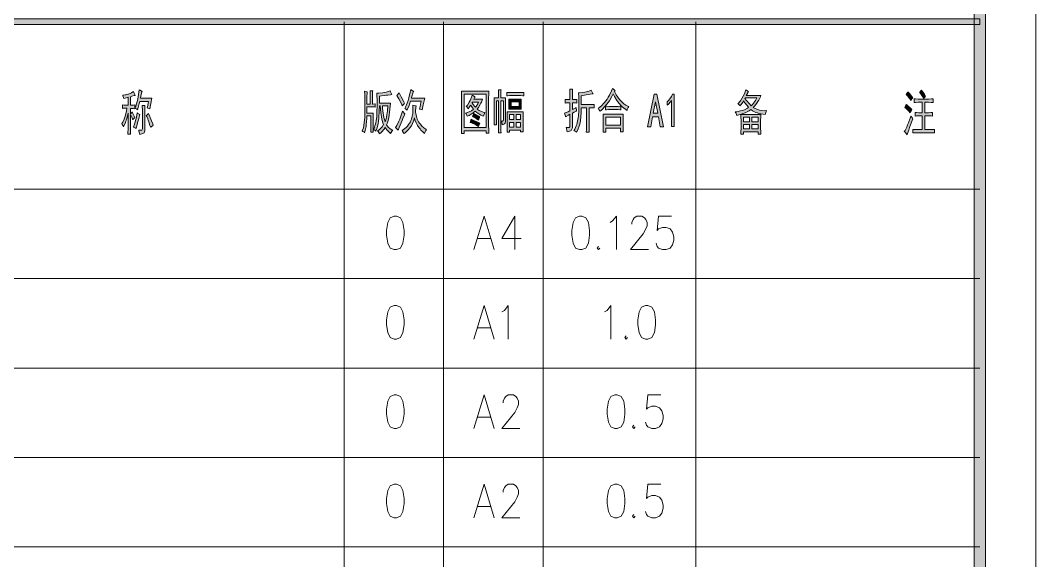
# Model space of a CAD drawing. Header units: millimetres. Extents: x 0 to 207, y 0 to 293.
# Drawn here: x 117.4 to 206.9, y 195.1 to 242.8 of the extents above; entities that cross this region are included whole.
import ezdxf

# ---------------------------------------------------------------- set-up
doc = ezdxf.new("R2010")
doc.units = ezdxf.units.MM

msp = doc.modelspace()

# ---------------------------------------------------------------- hatches: boundary and pattern name
h = msp.add_hatch(color=0)
h.dxf.hatch_style = 2
h.paths.add_polyline_path([(202.483861, 4.434417), (201.499611, 5.418667), (201.499611, 287.224611), (202.483861, 288.208861)])
h = msp.add_hatch(color=0)
h.dxf.hatch_style = 2
h.paths.add_polyline_path([(201.9935, 242.883972), (201.9935, 242.390083), (25.124833, 242.390083), (25.124833, 242.883972)])
h = msp.add_hatch(color=0)
h.dxf.hatch_style = 2
h.paths.add_polyline_path([(126.315611, 233.651778), (126.382639, 233.768194), (126.502583, 234.053944), (126.562556, 234.223278), (126.619, 234.392611), (126.710722, 234.787722), (126.746, 235.0135), (126.626056, 235.0135), (126.439083, 235.002917), (126.375583, 234.995861), (126.375583, 235.295722), (126.502583, 235.285139), (126.746, 235.278083), (126.862417, 235.278083), (126.862417, 235.976583), (126.805972, 235.958944), (126.611944, 235.898972), (126.481417, 235.860167), (126.456722, 235.951889), (126.410861, 236.100056), (126.386167, 236.1565), (126.463778, 236.167083), (126.597833, 236.18825), (126.654278, 236.198833), (126.710722, 236.212944), (126.827139, 236.241167), (126.887111, 236.258806), (126.943556, 236.272917), (127.056444, 236.31525), (127.105833, 236.339944), (127.15875, 236.364639), (127.275167, 236.438722), (127.338667, 236.491639), (127.373944, 236.382278), (127.451556, 236.209417), (127.490361, 236.142389), (127.391583, 236.12475), (127.183444, 236.068306), (127.074083, 236.025972), (127.074083, 235.278083), (127.137583, 235.278083), (127.321028, 235.285139), (127.4445, 235.295722), (127.4445, 234.964111), (127.321028, 234.978222), (127.137583, 234.995861), (127.074083, 234.995861), (127.074083, 234.498444), (127.105833, 234.53725), (127.183444, 234.628972), (127.22225, 234.681889), (127.282222, 234.554889), (127.391583, 234.297361), (127.4445, 234.166833), (127.405694, 234.131556), (127.3175, 234.039833), (127.271639, 233.983389), (127.211667, 234.149194), (127.112889, 234.389083), (127.074083, 234.463167), (127.074083, 233.2355), (127.074083, 233.150833), (127.077611, 232.896833), (127.084667, 232.720444), (126.84125, 232.720444), (126.851833, 232.88625), (126.862417, 233.143778), (126.862417, 233.2355), (126.862417, 234.579583), (126.8095, 234.34675), (126.710722, 233.990444), (126.664861, 233.866972), (126.619, 233.7435), (126.513167, 233.493028), (126.456722, 233.369556), (126.421444, 233.443639), (126.350889, 233.58475)])
h = msp.add_hatch(color=0)
h.dxf.hatch_style = 2
h.paths.add_polyline_path([(128.107722, 236.50575), (128.0795, 236.414028), (127.998361, 236.107111), (127.945444, 235.891917), (128.954389, 235.891917), (128.770944, 234.964111), (128.710972, 234.978222), (128.601611, 235.020556), (128.548694, 235.04525), (128.573389, 235.144028), (128.622778, 235.42625), (128.654528, 235.609694), (127.885472, 235.609694), (127.846667, 235.436833), (127.751417, 235.069944), (127.702028, 234.879444), (127.631472, 234.921778), (127.515056, 234.978222), (127.469194, 234.995861), (127.543278, 235.186361), (127.663222, 235.588528), (127.705556, 235.800194), (127.751417, 236.011861), (127.821972, 236.431667), (127.850194, 236.639806), (127.927806, 236.590417), (128.054806, 236.523389)])
h = msp.add_hatch(color=0)
h.dxf.hatch_style = 2
h.paths.add_polyline_path([(147.958528, 236.452833), (147.944417, 236.318778), (147.933833, 236.068306), (147.933833, 235.955417), (147.933833, 235.373333), (148.223111, 235.373333), (148.223111, 236.152972), (148.223111, 236.244694), (148.219583, 236.44225), (148.212528, 236.551611), (148.434778, 236.551611), (148.427722, 236.459889), (148.420667, 236.262333), (148.420667, 236.152972), (148.420667, 235.373333), (148.491222, 235.373333), (148.614694, 235.380389), (148.664083, 235.390972), (148.664083, 235.10875), (148.600583, 235.115806), (148.466528, 235.122861), (148.3995, 235.122861), (147.933833, 235.122861), (147.933833, 234.576056), (148.491222, 234.576056), (148.484167, 234.459639), (148.480639, 234.135083), (148.480639, 233.926944), (148.480639, 232.900361), (148.268972, 232.900361), (148.276028, 233.189639), (148.283083, 233.90225), (148.283083, 234.325583), (147.933833, 234.325583), (147.926778, 234.135083), (147.898556, 233.764667), (147.873861, 233.588278), (147.852694, 233.408361), (147.775083, 233.041472), (147.725694, 232.847444), (147.683361, 232.889778), (147.574, 232.963861), (147.503444, 232.999139), (147.619861, 233.288417), (147.736278, 234.177417), (147.736278, 234.773611), (147.736278, 235.380389), (147.729222, 236.244694), (147.725694, 236.502222), (147.782139, 236.484583), (147.898556, 236.459889)])
h = msp.add_hatch(color=0)
h.paths.add_polyline_path([(149.990528, 236.551611), (150.01875, 236.44225), (150.08225, 236.276444), (150.117528, 236.22), (150.001111, 236.202361), (149.761222, 236.167083), (149.63775, 236.145917), (149.51075, 236.12475), (149.207361, 236.085944), (149.027444, 236.068306), (149.027444, 235.454472), (150.015222, 235.454472), (149.990528, 235.182833), (149.930556, 234.657194), (149.89175, 234.41025), (149.852944, 234.159778), (149.740056, 233.718806), (149.665972, 233.528306), (149.718889, 233.454222), (149.842361, 233.316639), (149.916444, 233.256667), (149.987, 233.193167), (150.131639, 233.097917), (150.198667, 233.066167), (150.152806, 233.01325), (150.061083, 232.865083), (150.015222, 232.766306), (149.951722, 232.82275), (149.821194, 232.953278), (149.757694, 233.023833), (149.694194, 233.094389), (149.584833, 233.231972), (149.538972, 233.295472), (149.443722, 233.154361), (149.200306, 232.882722), (149.048611, 232.748667), (149.009806, 232.815694), (148.914556, 232.94975), (148.861639, 233.01325), (149.013333, 233.097917), (149.281444, 233.373083), (149.397861, 233.563583), (149.344944, 233.704694), (149.253222, 234.02925), (149.210889, 234.209167), (149.175611, 234.385556), (149.119167, 234.882972), (149.094472, 235.207528), (149.027444, 235.207528), (149.020389, 234.784194), (148.978056, 234.117444), (148.946306, 233.877556), (148.911028, 233.637667), (148.794611, 233.189639), (148.713472, 232.9815), (148.6535, 233.048528), (148.551194, 233.129667), (148.501806, 233.147306), (148.561778, 233.246083), (148.660556, 233.528306), (148.699361, 233.71175), (148.741694, 233.895194), (148.794611, 234.286778), (148.805194, 234.491389), (148.815778, 234.710111), (148.829889, 235.189889), (148.829889, 235.454472), (148.829889, 235.729639), (148.815778, 236.170611), (148.805194, 236.336417), (148.967472, 236.325833), (149.295556, 236.354056), (149.461361, 236.385806), (149.627167, 236.417556), (149.89175, 236.502222)])
h.paths.add_polyline_path([(149.292028, 235.207528), (149.309667, 234.98175), (149.359056, 234.576056), (149.387278, 234.392611), (149.422556, 234.202111), (149.496639, 233.912833), (149.538972, 233.810528), (149.620111, 234.068056), (149.736528, 234.766556), (149.768278, 235.207528)])
h = msp.add_hatch(color=0)
h.dxf.hatch_style = 2
h.paths.add_polyline_path([(152.061333, 236.502222), (152.043694, 236.477528), (151.990778, 236.343472), (151.9555, 236.237639), (151.920222, 236.128278), (151.867306, 235.962472), (151.849667, 235.9025), (153.024417, 235.9025), (152.996194, 235.786083), (152.943278, 235.549722), (152.918583, 235.429778), (152.897417, 235.309833), (152.833917, 235.024083), (152.791583, 234.858278), (152.728083, 234.882972), (152.611667, 234.914722), (152.55875, 234.925306), (152.618722, 235.17225), (152.692806, 235.5215), (152.710444, 235.620278), (151.779111, 235.620278), (151.750889, 235.539139), (151.683861, 235.355694), (151.648583, 235.256917), (151.609778, 235.158139), (151.518056, 234.939417), (151.468667, 234.823), (151.433389, 234.875917), (151.327556, 234.957056), (151.257, 234.992333), (151.334611, 235.10875), (151.482778, 235.461528), (151.560389, 235.697889), (151.634472, 235.93425), (151.750889, 236.4105), (151.793222, 236.650389), (151.867306, 236.593944), (152.001361, 236.519861)])
h = msp.add_hatch(color=0)
h.paths.add_polyline_path([(158.672389, 236.502222), (158.668861, 236.294083), (158.661806, 235.839), (158.661806, 235.588528), (158.661806, 233.810528), (158.661806, 233.553), (158.668861, 233.048528), (158.672389, 232.798056), (158.443083, 232.798056), (158.443083, 233.01325), (156.499278, 233.01325), (156.499278, 232.766306), (156.266444, 232.766306), (156.2735, 233.023833), (156.280556, 233.553), (156.280556, 233.828167), (156.280556, 235.588528), (156.280556, 235.828417), (156.2735, 236.287028), (156.266444, 236.502222)])
h.paths.add_polyline_path([(158.443083, 233.295472), (158.443083, 236.237639), (156.499278, 236.237639), (156.499278, 233.295472)])
h = msp.add_hatch(color=0)
h.dxf.hatch_style = 2
h.paths.add_polyline_path([(160.150528, 233.944583), (160.150528, 233.835222), (160.118778, 233.694111), (160.087028, 233.662361), (160.055278, 233.630611), (159.942389, 233.570639), (159.86125, 233.545944), (159.847139, 233.637667), (159.801278, 233.796417), (159.766, 233.859917), (159.818917, 233.859917), (159.893, 233.874028), (159.917694, 233.888139), (159.942389, 233.898722), (159.963556, 233.986917), (159.963556, 234.061), (159.963556, 235.673194), (159.744833, 235.673194), (159.744833, 233.514194), (159.744833, 233.355444), (159.748361, 233.01325), (159.755417, 232.833333), (159.522583, 232.833333), (159.529639, 233.006194), (159.533167, 233.348389), (159.533167, 233.514194), (159.533167, 235.673194), (159.349722, 235.673194), (159.349722, 233.528306), (159.138056, 233.528306), (159.145111, 233.694111), (159.152167, 234.293833), (159.152167, 234.724222), (159.152167, 235.158139), (159.145111, 235.754333), (159.138056, 235.920139), (159.533167, 235.920139), (159.533167, 236.184722), (159.533167, 236.294083), (159.529639, 236.519861), (159.522583, 236.636278), (159.755417, 236.636278), (159.748361, 236.519861), (159.744833, 236.294083), (159.744833, 236.184722), (159.744833, 235.920139), (160.161111, 235.920139), (160.157583, 235.853111), (160.150528, 235.563833), (160.150528, 235.338056)])
h = msp.add_hatch(color=0)
h.dxf.hatch_style = 2
h.paths.add_polyline_path([(165.350472, 234.583111), (165.424556, 234.60075), (165.667972, 234.699528), (165.837306, 234.784194), (165.837306, 235.482694), (165.710306, 235.482694), (165.495111, 235.472111), (165.406917, 235.465056), (165.406917, 235.779028), (165.495111, 235.771972), (165.710306, 235.764917), (165.837306, 235.764917), (165.837306, 236.036556), (165.833778, 236.495167), (165.826722, 236.675083), (166.070139, 236.675083), (166.066611, 236.509278), (166.059556, 236.054194), (166.059556, 235.764917), (166.133639, 235.764917), (166.320611, 235.771972), (166.429972, 235.779028), (166.429972, 235.465056), (166.320611, 235.472111), (166.133639, 235.482694), (166.059556, 235.482694), (166.059556, 234.900611), (166.1795, 234.957056), (166.345306, 235.048778), (166.384111, 235.084056), (166.391167, 234.999389), (166.40175, 234.851222), (166.408806, 234.784194), (166.373528, 234.7595), (166.197139, 234.660722), (166.059556, 234.583111), (166.059556, 233.404833), (166.048972, 233.263722), (165.981944, 233.087333), (165.932556, 233.048528), (165.879639, 233.009722), (165.70325, 232.956806), (165.583306, 232.939167), (165.569194, 233.041472), (165.530389, 233.221389), (165.502167, 233.306056), (165.618583, 233.299), (165.759694, 233.309583), (165.784389, 233.33075), (165.812611, 233.351917), (165.837306, 233.447167), (165.837306, 233.52125), (165.837306, 234.470222), (165.699722, 234.385556), (165.505694, 234.269139), (165.456306, 234.237389), (165.431611, 234.318528), (165.378694, 234.494917)])
h = msp.add_hatch(color=0)
h.dxf.hatch_style = 2
h.paths.add_polyline_path([(167.883417, 236.279972), (167.791694, 236.262333), (167.269583, 236.177667), (166.839194, 236.110639), (166.839194, 235.331), (167.498889, 235.331), (167.615306, 235.331), (167.848139, 235.341583), (167.964556, 235.348639), (167.964556, 235.034667), (167.865778, 235.041722), (167.647056, 235.048778), (167.523583, 235.048778), (167.523583, 234.212694), (167.530639, 233.133194), (167.534167, 232.889778), (167.280167, 232.889778), (167.283694, 233.133194), (167.29075, 234.212694), (167.29075, 235.048778), (166.839194, 235.048778), (166.825083, 234.593694), (166.768639, 233.930472), (166.722778, 233.722333), (166.673389, 233.514194), (166.525222, 233.097917), (166.419389, 232.889778), (166.345306, 232.956806), (166.228889, 233.023833), (166.186556, 233.023833), (166.267694, 233.164944), (166.394694, 233.443639), (166.437028, 233.581222), (166.479361, 233.718806), (166.542861, 234.011611), (166.564028, 234.170361), (166.585194, 234.325583), (166.609889, 234.770083), (166.609889, 235.059361), (166.613417, 235.345111), (166.606361, 235.99775), (166.59225, 236.361111), (166.691028, 236.361111), (166.962667, 236.392861), (167.135528, 236.428139), (167.304861, 236.459889), (167.597667, 236.551611), (167.721139, 236.611583), (167.777583, 236.484583), (167.86225, 236.318778)])
h = msp.add_hatch(color=0)
h.dxf.hatch_style = 2
h.paths.add_polyline_path([(169.756667, 236.477528), (169.922472, 236.18825), (170.197639, 235.789611), (170.299944, 235.68025), (170.405778, 235.574417), (170.596278, 235.405083), (170.684472, 235.348639), (170.772667, 235.288667), (170.942, 235.200472), (171.023139, 235.165194), (170.963167, 235.073472), (170.889083, 234.900611), (170.871444, 234.815944), (170.755028, 234.893556), (170.546889, 235.048778), (170.451639, 235.133444), (170.359917, 235.214583), (170.169417, 235.42625), (170.074167, 235.556778), (169.978917, 235.683778), (169.760194, 236.036556), (169.64025, 236.262333), (169.527361, 236.036556), (169.312167, 235.669667), (169.202806, 235.5215), (169.096972, 235.376861), (168.913528, 235.147556), (168.835917, 235.066417), (168.761833, 234.98175), (168.5925, 234.815944), (168.500778, 234.734806), (168.486667, 234.766556), (168.394944, 234.900611), (168.313806, 234.999389), (168.437278, 235.084056), (168.670111, 235.281611), (168.779472, 235.398028), (168.888833, 235.514444), (169.111083, 235.810778), (169.220444, 235.987167), (169.329806, 236.167083), (169.509722, 236.551611), (169.580278, 236.75975), (169.643778, 236.703306), (169.760194, 236.611583), (169.813111, 236.576306)])
h = msp.add_hatch(color=0)
h.paths.add_polyline_path([(180.544611, 234.367917), (180.5305, 234.442), (180.467, 234.60075), (180.414083, 234.681889), (180.56225, 234.699528), (180.876222, 234.766556), (181.049083, 234.815944), (181.221944, 234.865333), (181.497111, 234.999389), (181.599417, 235.080528), (181.468889, 235.239278), (181.246639, 235.5215), (181.158444, 235.644972), (181.091417, 235.546194), (180.925611, 235.331), (180.833889, 235.214583), (180.780972, 235.281611), (180.68925, 235.373333), (180.646917, 235.398028), (180.876222, 235.644972), (181.229, 236.269389), (181.356, 236.643333), (181.415972, 236.590417), (181.535917, 236.509278), (181.599417, 236.474), (181.507694, 236.343472), (181.490056, 236.318778), (181.433611, 236.22), (181.391278, 236.142389), (182.682444, 236.142389), (182.629528, 236.001278), (182.491944, 235.726111), (182.407278, 235.588528), (182.326139, 235.450944), (182.125056, 235.189889), (182.008639, 235.062889), (182.100361, 234.999389), (182.372, 234.890028), (182.548389, 234.847694), (182.724778, 234.805361), (183.035222, 234.780667), (183.169278, 234.798306), (183.134, 234.717167), (183.084611, 234.540778), (183.066972, 234.449056), (182.855306, 234.484333), (182.506056, 234.554889), (182.368472, 234.590167), (182.227361, 234.628972), (181.945139, 234.773611), (181.8005, 234.882972), (181.634694, 234.773611), (181.296028, 234.607806), (181.119639, 234.551361), (180.94325, 234.491389), (180.653972, 234.399667)])
h.paths.add_polyline_path([(181.274861, 235.860167), (181.398333, 235.694361), (181.669972, 235.380389), (181.821667, 235.228694), (181.945139, 235.338056), (182.199139, 235.68025), (182.333194, 235.909556), (181.310139, 235.909556)])
h = msp.add_hatch(color=0)
h.dxf.hatch_style = 2
h.paths.add_polyline_path([(195.654083, 236.459889), (195.791667, 236.308194), (196.006861, 236.043611), (196.084472, 235.927194), (196.031556, 235.87075), (195.950417, 235.74375), (195.922194, 235.68025), (195.823417, 235.846056), (195.608222, 236.110639), (195.491806, 236.209417), (195.530611, 236.269389), (195.61175, 236.392861)])
h = msp.add_hatch(color=0)
h.dxf.hatch_style = 2
h.paths.add_polyline_path([(196.677139, 236.4105), (196.715944, 236.449306), (196.797083, 236.551611), (196.839417, 236.608056), (196.9135, 236.516333), (197.100472, 236.25175), (197.209833, 236.078889), (197.163972, 236.025972), (197.07225, 235.920139), (197.026389, 235.860167), (196.927611, 236.036556), (196.751222, 236.308194)])
h = msp.add_hatch(color=0)
h.dxf.hatch_style = 2
h.paths.add_polyline_path([(150.759583, 236.354056), (150.950083, 236.011861), (151.1935, 235.556778), (151.246417, 235.440361), (151.200556, 235.398028), (151.094722, 235.288667), (151.038278, 235.221639), (150.978306, 235.380389), (150.745472, 235.839), (150.572611, 236.135333), (150.618472, 236.184722), (150.710194, 236.294083)])
h = msp.add_hatch(color=0)
h.paths.add_polyline_path([(157.476472, 236.018917), (157.441194, 235.969528), (157.377694, 235.863694), (157.349472, 235.803722), (158.129111, 235.803722), (158.104417, 235.729639), (158.030333, 235.546194), (157.977417, 235.440361), (157.9245, 235.331), (157.762222, 235.073472), (157.652861, 234.925306), (157.825722, 234.798306), (158.167917, 234.650139), (158.33725, 234.625444), (158.294917, 234.551361), (158.227889, 234.392611), (158.196139, 234.311472), (157.980944, 234.399667), (157.621111, 234.625444), (157.476472, 234.7595), (157.307139, 234.60075), (156.947306, 234.367917), (156.756806, 234.293833), (156.739167, 234.367917), (156.675667, 234.509028), (156.629806, 234.576056), (156.81325, 234.618389), (157.155444, 234.79125), (157.314194, 234.925306), (157.233056, 235.031139), (157.116639, 235.214583), (157.081361, 235.288667), (157.028444, 235.207528), (156.919083, 235.041722), (156.859111, 234.957056), (156.820306, 235.024083), (156.732111, 235.122861), (156.68625, 235.158139), (156.785028, 235.274556), (156.954361, 235.535611), (157.024917, 235.68025), (157.091944, 235.824889), (157.190722, 236.068306), (157.222472, 236.170611), (157.278917, 236.128278), (157.405917, 236.054194)])
h.paths.add_polyline_path([(157.197778, 235.48975), (157.285972, 235.348639), (157.437667, 235.147556), (157.501167, 235.091111), (157.57525, 235.17225), (157.716361, 235.398028), (157.779861, 235.539139), (157.222472, 235.539139)])
h = msp.add_hatch(color=0)
h.dxf.hatch_style = 2
h.paths.add_polyline_path([(161.392306, 236.385806), (161.487556, 236.385806), (161.667472, 236.392861), (161.755667, 236.403444), (161.755667, 236.103583), (161.667472, 236.110639), (161.487556, 236.121222), (161.392306, 236.121222), (160.602083, 236.121222), (160.492722, 236.121222), (160.319861, 236.110639), (160.256361, 236.103583), (160.256361, 236.403444), (160.319861, 236.392861), (160.492722, 236.385806), (160.602083, 236.385806)])
h = msp.add_hatch(color=0)
h.paths.add_polyline_path([(161.544, 235.803722), (161.540472, 235.704944), (161.533417, 235.496806), (161.533417, 235.390972), (161.533417, 235.281611), (161.540472, 235.048778), (161.544, 234.925306), (160.439806, 234.925306), (160.446861, 235.048778), (160.453917, 235.281611), (160.453917, 235.390972), (160.453917, 235.496806), (160.446861, 235.704944), (160.439806, 235.803722)])
h.paths.add_polyline_path([(161.346444, 235.17225), (161.346444, 235.570889), (160.637361, 235.570889), (160.637361, 235.17225)])
h = msp.add_hatch(color=0)
h.paths.add_polyline_path([(174.078194, 233.373083), (173.7995, 233.373083), (173.637222, 234.2515), (173.125694, 234.2515), (172.963417, 233.373083), (172.684722, 233.373083), (173.266806, 236.244694), (173.496111, 236.244694)])
h.paths.add_polyline_path([(173.580778, 234.569), (173.393806, 235.581472), (173.369111, 235.581472), (173.185667, 234.569)])
h = msp.add_hatch(color=0)
h.dxf.hatch_style = 2
h.paths.add_polyline_path([(174.787278, 235.68025), (174.713194, 235.574417), (174.519167, 235.366278), (174.40275, 235.263972), (174.40275, 235.581472), (174.550917, 235.722583), (174.787278, 236.054194), (174.882528, 236.244694), (175.020111, 236.244694), (175.020111, 233.390722), (174.787278, 233.390722)])
h = msp.add_hatch(color=0)
h.dxf.hatch_style = 2
h.paths.add_polyline_path([(197.350944, 235.810778), (197.460306, 235.810778), (197.717833, 235.821361), (197.862472, 235.828417), (197.862472, 235.514444), (197.703722, 235.5215), (197.45325, 235.528556), (197.361528, 235.528556), (197.128694, 235.528556), (197.128694, 234.614861), (197.350944, 234.614861), (197.449722, 234.614861), (197.682556, 234.625444), (197.816611, 234.6325), (197.816611, 234.318528), (197.686083, 234.325583), (197.45325, 234.332639), (197.350944, 234.332639), (197.128694, 234.332639), (197.128694, 233.122611), (197.4215, 233.122611), (197.559083, 233.122611), (197.851889, 233.129667), (198.000056, 233.136722), (198.000056, 232.82275), (197.851889, 232.829806), (197.566139, 232.840389), (197.432083, 232.840389), (196.581889, 232.840389), (196.433722, 232.840389), (196.18325, 232.829806), (196.084472, 232.82275), (196.084472, 233.136722), (196.176194, 233.129667), (196.433722, 233.122611), (196.596, 233.122611), (196.895861, 233.122611), (196.895861, 234.332639), (196.712417, 234.332639), (196.599528, 234.332639), (196.391389, 234.325583), (196.292611, 234.318528), (196.292611, 234.6325), (196.391389, 234.625444), (196.606583, 234.614861), (196.723, 234.614861), (196.895861, 234.614861), (196.895861, 235.528556), (196.677139, 235.528556), (196.560722, 235.528556), (196.327889, 235.5215), (196.211472, 235.514444), (196.211472, 235.828417), (196.327889, 235.821361), (196.56425, 235.810778), (196.687722, 235.810778)])
h = msp.add_hatch(color=0)
h.dxf.hatch_style = 2
h.paths.add_polyline_path([(128.340556, 235.246333), (128.3335, 235.161667), (128.326444, 234.872389), (128.326444, 234.66425), (128.326444, 233.168472), (128.326444, 233.009722), (128.27, 232.826278), (128.210028, 232.794528), (128.153583, 232.766306), (127.991306, 232.713389), (127.885472, 232.688694), (127.867833, 232.794528), (127.821972, 232.985028), (127.79375, 233.069694), (127.892528, 233.062639), (128.023056, 233.062639), (128.054806, 233.069694), (128.086556, 233.07675), (128.118306, 233.179056), (128.118306, 233.26725), (128.118306, 234.66425), (128.118306, 234.85475), (128.11125, 235.144028), (128.107722, 235.246333)])
h = msp.add_hatch(color=0)
h.dxf.hatch_style = 2
h.paths.add_polyline_path([(151.281694, 234.526667), (151.235833, 234.417306), (151.105306, 234.113917), (151.024167, 233.919889), (150.943028, 233.725861), (150.770167, 233.295472), (150.674917, 233.066167), (150.625528, 233.122611), (150.512639, 233.246083), (150.456194, 233.313111), (150.565556, 233.496556), (150.749, 233.856389), (150.823083, 234.036306), (150.893639, 234.216222), (151.020639, 234.569), (151.070028, 234.741861), (151.112361, 234.692472), (151.218194, 234.583111)])
h = msp.add_hatch(color=0)
h.dxf.hatch_style = 2
h.paths.add_polyline_path([(152.269472, 235.207528), (152.234194, 235.048778), (152.2095, 234.770083), (152.223611, 234.650139), (152.234194, 234.530194), (152.287111, 234.286778), (152.325917, 234.159778), (152.36825, 234.036306), (152.488194, 233.803472), (152.569333, 233.694111), (152.654, 233.588278), (152.809222, 233.408361), (152.883306, 233.337806), (152.960917, 233.26725), (153.116139, 233.147306), (153.197278, 233.097917), (153.133778, 233.030889), (153.042056, 232.872139), (153.013833, 232.783944), (152.897417, 232.882722), (152.696333, 233.080278), (152.611667, 233.182583), (152.527, 233.281361), (152.385889, 233.493028), (152.325917, 233.605917), (152.269472, 233.715278), (152.163639, 233.986917), (152.117778, 234.145667), (152.047222, 233.877556), (151.846139, 233.447167), (151.712083, 233.281361), (151.578028, 233.115556), (151.3205, 232.858028), (151.200556, 232.766306), (151.158222, 232.847444), (151.070028, 232.988556), (151.024167, 233.048528), (151.154694, 233.122611), (151.387528, 233.316639), (151.496889, 233.436583), (151.602722, 233.560056), (151.761472, 233.803472), (151.810861, 233.926944), (151.86025, 234.053944), (151.927278, 234.293833), (151.944917, 234.41025), (151.962556, 234.526667), (151.980194, 234.717167), (151.983722, 234.79125), (151.98725, 234.865333), (151.983722, 235.10875), (151.976667, 235.274556), (152.047222, 235.249861), (152.191861, 235.214583)])
h = msp.add_hatch(color=0)
h.paths.add_polyline_path([(161.720389, 234.692472), (161.713333, 234.569), (161.706278, 234.117444), (161.706278, 233.796417), (161.706278, 233.478917), (161.713333, 233.041472), (161.720389, 232.914472), (161.487556, 232.914472), (161.487556, 233.080278), (160.510361, 233.080278), (160.510361, 232.882722), (160.288111, 232.882722), (160.295167, 233.104972), (160.302222, 233.605917), (160.302222, 233.877556), (160.302222, 234.159778), (160.295167, 234.569), (160.288111, 234.692472)])
h.paths.add_polyline_path([(160.894889, 233.33075), (160.894889, 233.761139), (160.510361, 233.761139), (160.510361, 233.33075)])
h.paths.add_polyline_path([(160.894889, 234.011611), (160.894889, 234.442), (160.510361, 234.442), (160.510361, 234.011611)])
h.paths.add_polyline_path([(161.487556, 234.011611), (161.487556, 234.442), (161.103028, 234.442), (161.103028, 234.011611)])
h.paths.add_polyline_path([(161.487556, 233.33075), (161.487556, 233.761139), (161.103028, 233.761139), (161.103028, 233.33075)])
h = msp.add_hatch(color=0)
h.dxf.hatch_style = 2
h.paths.add_polyline_path([(170.010667, 235.165194), (170.102389, 235.165194), (170.268194, 235.175778), (170.335222, 235.182833), (170.335222, 234.865333), (170.261139, 234.875917), (170.102389, 234.882972), (170.02125, 234.882972), (169.372139, 234.882972), (169.248667, 234.882972), (169.051111, 234.875917), (168.977028, 234.865333), (168.977028, 235.182833), (169.086389, 235.175778), (169.283944, 235.165194), (169.372139, 235.165194)])
h = msp.add_hatch(color=0)
h.dxf.hatch_style = 2
h.paths.add_polyline_path([(195.512972, 235.345111), (195.647028, 235.221639), (195.886917, 234.999389), (195.989222, 234.897083), (195.953944, 234.840639), (195.879861, 234.692472), (195.841056, 234.60075), (195.728167, 234.741861), (195.495333, 234.98175), (195.375389, 235.080528), (195.410667, 235.129917), (195.477694, 235.263972)])
h = msp.add_hatch(color=0)
h.dxf.hatch_style = 2
h.paths.add_polyline_path([(127.910167, 234.449056), (127.874889, 234.34675), (127.804333, 234.110389), (127.769056, 233.972806), (127.733778, 233.83875), (127.631472, 233.461278), (127.560917, 233.217861), (127.490361, 233.26725), (127.373944, 233.344861), (127.328083, 233.369556), (127.419806, 233.602389), (127.589139, 234.216222), (127.66675, 234.597222), (127.723194, 234.554889), (127.846667, 234.480806)])
h = msp.add_hatch(color=0)
h.dxf.hatch_style = 2
h.paths.add_polyline_path([(128.665111, 234.547833), (128.710972, 234.438472), (128.816806, 234.191528), (128.87325, 234.050417), (128.933222, 233.909306), (129.032, 233.627083), (129.070806, 233.485972), (129.003778, 233.443639), (128.890889, 233.351917), (128.852083, 233.302528), (128.792111, 233.485972), (128.689806, 233.803472), (128.640417, 233.941056), (128.594556, 234.078639), (128.509889, 234.290306), (128.467556, 234.364389), (128.520472, 234.406722), (128.61925, 234.498444)])
h = msp.add_hatch(color=0)
h.dxf.hatch_style = 2
h.paths.add_polyline_path([(157.116639, 234.043361), (157.370639, 233.937528), (157.755167, 233.754083), (157.882167, 233.68), (157.853944, 233.612972), (157.7975, 233.471861), (157.76575, 233.397778), (157.529389, 233.538889), (157.1625, 233.718806), (157.0355, 233.761139), (157.056667, 233.828167), (157.099, 233.969278)])
h = msp.add_hatch(color=0)
h.dxf.hatch_style = 2
h.paths.add_polyline_path([(157.338889, 234.558417), (157.536444, 234.442), (157.801028, 234.293833), (157.871583, 234.258556), (157.843361, 234.195056), (157.790444, 234.043361), (157.76575, 233.962222), (157.568194, 234.09275), (157.303611, 234.258556), (157.233056, 234.293833), (157.261278, 234.350278), (157.314194, 234.484333)])
h = msp.add_hatch(color=0)
h.paths.add_polyline_path([(170.532778, 234.484333), (170.52925, 234.403194), (170.522194, 234.018667), (170.522194, 233.722333), (170.522194, 233.422472), (170.52925, 233.030889), (170.532778, 232.939167), (170.289361, 232.939167), (170.289361, 233.256667), (168.998194, 233.256667), (168.998194, 232.889778), (168.768889, 232.889778), (168.772417, 232.992083), (168.779472, 233.373083), (168.779472, 233.655306), (168.779472, 233.944583), (168.772417, 234.360861), (168.768889, 234.484333)])
h.paths.add_polyline_path([(170.289361, 233.52125), (170.289361, 234.21975), (168.998194, 234.21975), (168.998194, 233.52125)])
h = msp.add_hatch(color=0)
h.paths.add_polyline_path([(182.671861, 234.466694), (182.664806, 234.318528), (182.65775, 233.877556), (182.65775, 233.588278), (182.65775, 233.306056), (182.664806, 232.865083), (182.671861, 232.706333), (182.449611, 232.706333), (182.449611, 232.921528), (181.137278, 232.921528), (181.137278, 232.706333), (180.915028, 232.706333), (180.922083, 232.865083), (180.925611, 233.306056), (180.925611, 233.588278), (180.925611, 233.877556), (180.922083, 234.318528), (180.915028, 234.466694)])
h.paths.add_polyline_path([(182.449611, 233.817583), (182.449611, 234.216222), (181.892222, 234.216222), (181.892222, 233.817583)])
h.paths.add_polyline_path([(181.684083, 233.817583), (181.684083, 234.216222), (181.137278, 234.216222), (181.137278, 233.817583)])
h.paths.add_polyline_path([(182.449611, 233.189639), (182.449611, 233.570639), (181.892222, 233.570639), (181.892222, 233.189639)])
h.paths.add_polyline_path([(181.684083, 233.189639), (181.684083, 233.570639), (181.137278, 233.570639), (181.137278, 233.189639)])
h = msp.add_hatch(color=0)
h.dxf.hatch_style = 2
h.paths.add_polyline_path([(196.084472, 234.068056), (196.020972, 233.919889), (195.876333, 233.542417), (195.798722, 233.313111), (195.721111, 233.083806), (195.61175, 232.766306), (195.583528, 232.674583), (195.527083, 232.755722), (195.396556, 232.896833), (195.329528, 232.956806), (195.393028, 233.037944), (195.537667, 233.323694), (195.618806, 233.528306), (195.699944, 233.732917), (195.844583, 234.1245), (195.908083, 234.318528), (195.950417, 234.240917), (196.038611, 234.117444)])

# ---------------------------------------------------------------- linework, layer by layer
at = {"color": 0, "lineweight": 0}
for points in [[(0, 0), (206.918278, 0), (206.918278, 292.643278), (0, 292.643278)], [(202.483861, 4.434417), (201.499611, 5.418667), (201.499611, 287.224611), (202.483861, 288.208861)], [(201.9935, 242.883972), (201.9935, 242.390083), (25.124833, 242.390083), (25.124833, 242.883972)], [(126.315611, 233.651778), (126.382639, 233.768194), (126.502583, 234.053944), (126.562556, 234.223278), (126.619, 234.392611), (126.710722, 234.787722), (126.746, 235.0135), (126.626056, 235.0135), (126.439083, 235.002917), (126.375583, 234.995861), (126.375583, 235.295722), (126.502583, 235.285139), (126.746, 235.278083), (126.862417, 235.278083), (126.862417, 235.976583), (126.805972, 235.958944), (126.611944, 235.898972), (126.481417, 235.860167), (126.456722, 235.951889), (126.410861, 236.100056), (126.386167, 236.1565), (126.463778, 236.167083), (126.597833, 236.18825), (126.654278, 236.198833), (126.710722, 236.212944), (126.827139, 236.241167), (126.887111, 236.258806), (126.943556, 236.272917), (127.056444, 236.31525), (127.105833, 236.339944), (127.15875, 236.364639), (127.275167, 236.438722), (127.338667, 236.491639), (127.373944, 236.382278), (127.451556, 236.209417), (127.490361, 236.142389), (127.391583, 236.12475), (127.183444, 236.068306), (127.074083, 236.025972), (127.074083, 235.278083), (127.137583, 235.278083), (127.321028, 235.285139), (127.4445, 235.295722), (127.4445, 234.964111), (127.321028, 234.978222), (127.137583, 234.995861), (127.074083, 234.995861), (127.074083, 234.498444), (127.105833, 234.53725), (127.183444, 234.628972), (127.22225, 234.681889), (127.282222, 234.554889), (127.391583, 234.297361), (127.4445, 234.166833), (127.405694, 234.131556), (127.3175, 234.039833), (127.271639, 233.983389), (127.211667, 234.149194), (127.112889, 234.389083), (127.074083, 234.463167), (127.074083, 233.2355), (127.074083, 233.150833), (127.077611, 232.896833), (127.084667, 232.720444), (126.84125, 232.720444), (126.851833, 232.88625), (126.862417, 233.143778), (126.862417, 233.2355), (126.862417, 234.579583), (126.8095, 234.34675), (126.710722, 233.990444), (126.664861, 233.866972), (126.619, 233.7435), (126.513167, 233.493028), (126.456722, 233.369556), (126.421444, 233.443639), (126.350889, 233.58475)], [(128.107722, 236.50575), (128.0795, 236.414028), (127.998361, 236.107111), (127.945444, 235.891917), (128.954389, 235.891917), (128.770944, 234.964111), (128.710972, 234.978222), (128.601611, 235.020556), (128.548694, 235.04525), (128.573389, 235.144028), (128.622778, 235.42625), (128.654528, 235.609694), (127.885472, 235.609694), (127.846667, 235.436833), (127.751417, 235.069944), (127.702028, 234.879444), (127.631472, 234.921778), (127.515056, 234.978222), (127.469194, 234.995861), (127.543278, 235.186361), (127.663222, 235.588528), (127.705556, 235.800194), (127.751417, 236.011861), (127.821972, 236.431667), (127.850194, 236.639806), (127.927806, 236.590417), (128.054806, 236.523389)], [(147.958528, 236.452833), (147.944417, 236.318778), (147.933833, 236.068306), (147.933833, 235.955417), (147.933833, 235.373333), (148.223111, 235.373333), (148.223111, 236.152972), (148.223111, 236.244694), (148.219583, 236.44225), (148.212528, 236.551611), (148.434778, 236.551611), (148.427722, 236.459889), (148.420667, 236.262333), (148.420667, 236.152972), (148.420667, 235.373333), (148.491222, 235.373333), (148.614694, 235.380389), (148.664083, 235.390972), (148.664083, 235.10875), (148.600583, 235.115806), (148.466528, 235.122861), (148.3995, 235.122861), (147.933833, 235.122861), (147.933833, 234.576056), (148.491222, 234.576056), (148.484167, 234.459639), (148.480639, 234.135083), (148.480639, 233.926944), (148.480639, 232.900361), (148.268972, 232.900361), (148.276028, 233.189639), (148.283083, 233.90225), (148.283083, 234.325583), (147.933833, 234.325583), (147.926778, 234.135083), (147.898556, 233.764667), (147.873861, 233.588278), (147.852694, 233.408361), (147.775083, 233.041472), (147.725694, 232.847444), (147.683361, 232.889778), (147.574, 232.963861), (147.503444, 232.999139), (147.619861, 233.288417), (147.736278, 234.177417), (147.736278, 234.773611), (147.736278, 235.380389), (147.729222, 236.244694), (147.725694, 236.502222), (147.782139, 236.484583), (147.898556, 236.459889)], [(149.990528, 236.551611), (150.01875, 236.44225), (150.08225, 236.276444), (150.117528, 236.22), (150.001111, 236.202361), (149.761222, 236.167083), (149.63775, 236.145917), (149.51075, 236.12475), (149.207361, 236.085944), (149.027444, 236.068306), (149.027444, 235.454472), (150.015222, 235.454472), (149.990528, 235.182833), (149.930556, 234.657194), (149.89175, 234.41025), (149.852944, 234.159778), (149.740056, 233.718806), (149.665972, 233.528306), (149.718889, 233.454222), (149.842361, 233.316639), (149.916444, 233.256667), (149.987, 233.193167), (150.131639, 233.097917), (150.198667, 233.066167), (150.152806, 233.01325), (150.061083, 232.865083), (150.015222, 232.766306), (149.951722, 232.82275), (149.821194, 232.953278), (149.757694, 233.023833), (149.694194, 233.094389), (149.584833, 233.231972), (149.538972, 233.295472), (149.443722, 233.154361), (149.200306, 232.882722), (149.048611, 232.748667), (149.009806, 232.815694), (148.914556, 232.94975), (148.861639, 233.01325), (149.013333, 233.097917), (149.281444, 233.373083), (149.397861, 233.563583), (149.344944, 233.704694), (149.253222, 234.02925), (149.210889, 234.209167), (149.175611, 234.385556), (149.119167, 234.882972), (149.094472, 235.207528), (149.027444, 235.207528), (149.020389, 234.784194), (148.978056, 234.117444), (148.946306, 233.877556), (148.911028, 233.637667), (148.794611, 233.189639), (148.713472, 232.9815), (148.6535, 233.048528), (148.551194, 233.129667), (148.501806, 233.147306), (148.561778, 233.246083), (148.660556, 233.528306), (148.699361, 233.71175), (148.741694, 233.895194), (148.794611, 234.286778), (148.805194, 234.491389), (148.815778, 234.710111), (148.829889, 235.189889), (148.829889, 235.454472), (148.829889, 235.729639), (148.815778, 236.170611), (148.805194, 236.336417), (148.967472, 236.325833), (149.295556, 236.354056), (149.461361, 236.385806), (149.627167, 236.417556), (149.89175, 236.502222)], [(152.061333, 236.502222), (152.043694, 236.477528), (151.990778, 236.343472), (151.9555, 236.237639), (151.920222, 236.128278), (151.867306, 235.962472), (151.849667, 235.9025), (153.024417, 235.9025), (152.996194, 235.786083), (152.943278, 235.549722), (152.918583, 235.429778), (152.897417, 235.309833), (152.833917, 235.024083), (152.791583, 234.858278), (152.728083, 234.882972), (152.611667, 234.914722), (152.55875, 234.925306), (152.618722, 235.17225), (152.692806, 235.5215), (152.710444, 235.620278), (151.779111, 235.620278), (151.750889, 235.539139), (151.683861, 235.355694), (151.648583, 235.256917), (151.609778, 235.158139), (151.518056, 234.939417), (151.468667, 234.823), (151.433389, 234.875917), (151.327556, 234.957056), (151.257, 234.992333), (151.334611, 235.10875), (151.482778, 235.461528), (151.560389, 235.697889), (151.634472, 235.93425), (151.750889, 236.4105), (151.793222, 236.650389), (151.867306, 236.593944), (152.001361, 236.519861)], [(158.672389, 236.502222), (158.668861, 236.294083), (158.661806, 235.839), (158.661806, 235.588528), (158.661806, 233.810528), (158.661806, 233.553), (158.668861, 233.048528), (158.672389, 232.798056), (158.443083, 232.798056), (158.443083, 233.01325), (156.499278, 233.01325), (156.499278, 232.766306), (156.266444, 232.766306), (156.2735, 233.023833), (156.280556, 233.553), (156.280556, 233.828167), (156.280556, 235.588528), (156.280556, 235.828417), (156.2735, 236.287028), (156.266444, 236.502222)], [(160.150528, 233.944583), (160.150528, 233.835222), (160.118778, 233.694111), (160.087028, 233.662361), (160.055278, 233.630611), (159.942389, 233.570639), (159.86125, 233.545944), (159.847139, 233.637667), (159.801278, 233.796417), (159.766, 233.859917), (159.818917, 233.859917), (159.893, 233.874028), (159.917694, 233.888139), (159.942389, 233.898722), (159.963556, 233.986917), (159.963556, 234.061), (159.963556, 235.673194), (159.744833, 235.673194), (159.744833, 233.514194), (159.744833, 233.355444), (159.748361, 233.01325), (159.755417, 232.833333), (159.522583, 232.833333), (159.529639, 233.006194), (159.533167, 233.348389), (159.533167, 233.514194), (159.533167, 235.673194), (159.349722, 235.673194), (159.349722, 233.528306), (159.138056, 233.528306), (159.145111, 233.694111), (159.152167, 234.293833), (159.152167, 234.724222), (159.152167, 235.158139), (159.145111, 235.754333), (159.138056, 235.920139), (159.533167, 235.920139), (159.533167, 236.184722), (159.533167, 236.294083), (159.529639, 236.519861), (159.522583, 236.636278), (159.755417, 236.636278), (159.748361, 236.519861), (159.744833, 236.294083), (159.744833, 236.184722), (159.744833, 235.920139), (160.161111, 235.920139), (160.157583, 235.853111), (160.150528, 235.563833), (160.150528, 235.338056)], [(165.350472, 234.583111), (165.424556, 234.60075), (165.667972, 234.699528), (165.837306, 234.784194), (165.837306, 235.482694), (165.710306, 235.482694), (165.495111, 235.472111), (165.406917, 235.465056), (165.406917, 235.779028), (165.495111, 235.771972), (165.710306, 235.764917), (165.837306, 235.764917), (165.837306, 236.036556), (165.833778, 236.495167), (165.826722, 236.675083), (166.070139, 236.675083), (166.066611, 236.509278), (166.059556, 236.054194), (166.059556, 235.764917), (166.133639, 235.764917), (166.320611, 235.771972), (166.429972, 235.779028), (166.429972, 235.465056), (166.320611, 235.472111), (166.133639, 235.482694), (166.059556, 235.482694), (166.059556, 234.900611), (166.1795, 234.957056), (166.345306, 235.048778), (166.384111, 235.084056), (166.391167, 234.999389), (166.40175, 234.851222), (166.408806, 234.784194), (166.373528, 234.7595), (166.197139, 234.660722), (166.059556, 234.583111), (166.059556, 233.404833), (166.048972, 233.263722), (165.981944, 233.087333), (165.932556, 233.048528), (165.879639, 233.009722), (165.70325, 232.956806), (165.583306, 232.939167), (165.569194, 233.041472), (165.530389, 233.221389), (165.502167, 233.306056), (165.618583, 233.299), (165.759694, 233.309583), (165.784389, 233.33075), (165.812611, 233.351917), (165.837306, 233.447167), (165.837306, 233.52125), (165.837306, 234.470222), (165.699722, 234.385556), (165.505694, 234.269139), (165.456306, 234.237389), (165.431611, 234.318528), (165.378694, 234.494917)], [(167.883417, 236.279972), (167.791694, 236.262333), (167.269583, 236.177667), (166.839194, 236.110639), (166.839194, 235.331), (167.498889, 235.331), (167.615306, 235.331), (167.848139, 235.341583), (167.964556, 235.348639), (167.964556, 235.034667), (167.865778, 235.041722), (167.647056, 235.048778), (167.523583, 235.048778), (167.523583, 234.212694), (167.530639, 233.133194), (167.534167, 232.889778), (167.280167, 232.889778), (167.283694, 233.133194), (167.29075, 234.212694), (167.29075, 235.048778), (166.839194, 235.048778), (166.825083, 234.593694), (166.768639, 233.930472), (166.722778, 233.722333), (166.673389, 233.514194), (166.525222, 233.097917), (166.419389, 232.889778), (166.345306, 232.956806), (166.228889, 233.023833), (166.186556, 233.023833), (166.267694, 233.164944), (166.394694, 233.443639), (166.437028, 233.581222), (166.479361, 233.718806), (166.542861, 234.011611), (166.564028, 234.170361), (166.585194, 234.325583), (166.609889, 234.770083), (166.609889, 235.059361), (166.613417, 235.345111), (166.606361, 235.99775), (166.59225, 236.361111), (166.691028, 236.361111), (166.962667, 236.392861), (167.135528, 236.428139), (167.304861, 236.459889), (167.597667, 236.551611), (167.721139, 236.611583), (167.777583, 236.484583), (167.86225, 236.318778)], [(169.756667, 236.477528), (169.922472, 236.18825), (170.197639, 235.789611), (170.299944, 235.68025), (170.405778, 235.574417), (170.596278, 235.405083), (170.684472, 235.348639), (170.772667, 235.288667), (170.942, 235.200472), (171.023139, 235.165194), (170.963167, 235.073472), (170.889083, 234.900611), (170.871444, 234.815944), (170.755028, 234.893556), (170.546889, 235.048778), (170.451639, 235.133444), (170.359917, 235.214583), (170.169417, 235.42625), (170.074167, 235.556778), (169.978917, 235.683778), (169.760194, 236.036556), (169.64025, 236.262333), (169.527361, 236.036556), (169.312167, 235.669667), (169.202806, 235.5215), (169.096972, 235.376861), (168.913528, 235.147556), (168.835917, 235.066417), (168.761833, 234.98175), (168.5925, 234.815944), (168.500778, 234.734806), (168.486667, 234.766556), (168.394944, 234.900611), (168.313806, 234.999389), (168.437278, 235.084056), (168.670111, 235.281611), (168.779472, 235.398028), (168.888833, 235.514444), (169.111083, 235.810778), (169.220444, 235.987167), (169.329806, 236.167083), (169.509722, 236.551611), (169.580278, 236.75975), (169.643778, 236.703306), (169.760194, 236.611583), (169.813111, 236.576306)], [(180.544611, 234.367917), (180.5305, 234.442), (180.467, 234.60075), (180.414083, 234.681889), (180.56225, 234.699528), (180.876222, 234.766556), (181.049083, 234.815944), (181.221944, 234.865333), (181.497111, 234.999389), (181.599417, 235.080528), (181.468889, 235.239278), (181.246639, 235.5215), (181.158444, 235.644972), (181.091417, 235.546194), (180.925611, 235.331), (180.833889, 235.214583), (180.780972, 235.281611), (180.68925, 235.373333), (180.646917, 235.398028), (180.876222, 235.644972), (181.229, 236.269389), (181.356, 236.643333), (181.415972, 236.590417), (181.535917, 236.509278), (181.599417, 236.474), (181.507694, 236.343472), (181.490056, 236.318778), (181.433611, 236.22), (181.391278, 236.142389), (182.682444, 236.142389), (182.629528, 236.001278), (182.491944, 235.726111), (182.407278, 235.588528), (182.326139, 235.450944), (182.125056, 235.189889), (182.008639, 235.062889), (182.100361, 234.999389), (182.372, 234.890028), (182.548389, 234.847694), (182.724778, 234.805361), (183.035222, 234.780667), (183.169278, 234.798306), (183.134, 234.717167), (183.084611, 234.540778), (183.066972, 234.449056), (182.855306, 234.484333), (182.506056, 234.554889), (182.368472, 234.590167), (182.227361, 234.628972), (181.945139, 234.773611), (181.8005, 234.882972), (181.634694, 234.773611), (181.296028, 234.607806), (181.119639, 234.551361), (180.94325, 234.491389), (180.653972, 234.399667)], [(195.654083, 236.459889), (195.791667, 236.308194), (196.006861, 236.043611), (196.084472, 235.927194), (196.031556, 235.87075), (195.950417, 235.74375), (195.922194, 235.68025), (195.823417, 235.846056), (195.608222, 236.110639), (195.491806, 236.209417), (195.530611, 236.269389), (195.61175, 236.392861)], [(196.677139, 236.4105), (196.715944, 236.449306), (196.797083, 236.551611), (196.839417, 236.608056), (196.9135, 236.516333), (197.100472, 236.25175), (197.209833, 236.078889), (197.163972, 236.025972), (197.07225, 235.920139), (197.026389, 235.860167), (196.927611, 236.036556), (196.751222, 236.308194)], [(150.759583, 236.354056), (150.950083, 236.011861), (151.1935, 235.556778), (151.246417, 235.440361), (151.200556, 235.398028), (151.094722, 235.288667), (151.038278, 235.221639), (150.978306, 235.380389), (150.745472, 235.839), (150.572611, 236.135333), (150.618472, 236.184722), (150.710194, 236.294083)], [(158.443083, 233.295472), (158.443083, 236.237639), (156.499278, 236.237639), (156.499278, 233.295472)], [(157.476472, 236.018917), (157.441194, 235.969528), (157.377694, 235.863694), (157.349472, 235.803722), (158.129111, 235.803722), (158.104417, 235.729639), (158.030333, 235.546194), (157.977417, 235.440361), (157.9245, 235.331), (157.762222, 235.073472), (157.652861, 234.925306), (157.825722, 234.798306), (158.167917, 234.650139), (158.33725, 234.625444), (158.294917, 234.551361), (158.227889, 234.392611), (158.196139, 234.311472), (157.980944, 234.399667), (157.621111, 234.625444), (157.476472, 234.7595), (157.307139, 234.60075), (156.947306, 234.367917), (156.756806, 234.293833), (156.739167, 234.367917), (156.675667, 234.509028), (156.629806, 234.576056), (156.81325, 234.618389), (157.155444, 234.79125), (157.314194, 234.925306), (157.233056, 235.031139), (157.116639, 235.214583), (157.081361, 235.288667), (157.028444, 235.207528), (156.919083, 235.041722), (156.859111, 234.957056), (156.820306, 235.024083), (156.732111, 235.122861), (156.68625, 235.158139), (156.785028, 235.274556), (156.954361, 235.535611), (157.024917, 235.68025), (157.091944, 235.824889), (157.190722, 236.068306), (157.222472, 236.170611), (157.278917, 236.128278), (157.405917, 236.054194)], [(161.392306, 236.385806), (161.487556, 236.385806), (161.667472, 236.392861), (161.755667, 236.403444), (161.755667, 236.103583), (161.667472, 236.110639), (161.487556, 236.121222), (161.392306, 236.121222), (160.602083, 236.121222), (160.492722, 236.121222), (160.319861, 236.110639), (160.256361, 236.103583), (160.256361, 236.403444), (160.319861, 236.392861), (160.492722, 236.385806), (160.602083, 236.385806)], [(161.544, 235.803722), (161.540472, 235.704944), (161.533417, 235.496806), (161.533417, 235.390972), (161.533417, 235.281611), (161.540472, 235.048778), (161.544, 234.925306), (160.439806, 234.925306), (160.446861, 235.048778), (160.453917, 235.281611), (160.453917, 235.390972), (160.453917, 235.496806), (160.446861, 235.704944), (160.439806, 235.803722)], [(161.346444, 235.17225), (161.346444, 235.570889), (160.637361, 235.570889), (160.637361, 235.17225)], [(174.078194, 233.373083), (173.7995, 233.373083), (173.637222, 234.2515), (173.125694, 234.2515), (172.963417, 233.373083), (172.684722, 233.373083), (173.266806, 236.244694), (173.496111, 236.244694)], [(173.580778, 234.569), (173.393806, 235.581472), (173.369111, 235.581472), (173.185667, 234.569)], [(174.787278, 235.68025), (174.713194, 235.574417), (174.519167, 235.366278), (174.40275, 235.263972), (174.40275, 235.581472), (174.550917, 235.722583), (174.787278, 236.054194), (174.882528, 236.244694), (175.020111, 236.244694), (175.020111, 233.390722), (174.787278, 233.390722)], [(181.274861, 235.860167), (181.398333, 235.694361), (181.669972, 235.380389), (181.821667, 235.228694), (181.945139, 235.338056), (182.199139, 235.68025), (182.333194, 235.909556), (181.310139, 235.909556)], [(197.350944, 235.810778), (197.460306, 235.810778), (197.717833, 235.821361), (197.862472, 235.828417), (197.862472, 235.514444), (197.703722, 235.5215), (197.45325, 235.528556), (197.361528, 235.528556), (197.128694, 235.528556), (197.128694, 234.614861), (197.350944, 234.614861), (197.449722, 234.614861), (197.682556, 234.625444), (197.816611, 234.6325), (197.816611, 234.318528), (197.686083, 234.325583), (197.45325, 234.332639), (197.350944, 234.332639), (197.128694, 234.332639), (197.128694, 233.122611), (197.4215, 233.122611), (197.559083, 233.122611), (197.851889, 233.129667), (198.000056, 233.136722), (198.000056, 232.82275), (197.851889, 232.829806), (197.566139, 232.840389), (197.432083, 232.840389), (196.581889, 232.840389), (196.433722, 232.840389), (196.18325, 232.829806), (196.084472, 232.82275), (196.084472, 233.136722), (196.176194, 233.129667), (196.433722, 233.122611), (196.596, 233.122611), (196.895861, 233.122611), (196.895861, 234.332639), (196.712417, 234.332639), (196.599528, 234.332639), (196.391389, 234.325583), (196.292611, 234.318528), (196.292611, 234.6325), (196.391389, 234.625444), (196.606583, 234.614861), (196.723, 234.614861), (196.895861, 234.614861), (196.895861, 235.528556), (196.677139, 235.528556), (196.560722, 235.528556), (196.327889, 235.5215), (196.211472, 235.514444), (196.211472, 235.828417), (196.327889, 235.821361), (196.56425, 235.810778), (196.687722, 235.810778)], [(128.340556, 235.246333), (128.3335, 235.161667), (128.326444, 234.872389), (128.326444, 234.66425), (128.326444, 233.168472), (128.326444, 233.009722), (128.27, 232.826278), (128.210028, 232.794528), (128.153583, 232.766306), (127.991306, 232.713389), (127.885472, 232.688694), (127.867833, 232.794528), (127.821972, 232.985028), (127.79375, 233.069694), (127.892528, 233.062639), (128.023056, 233.062639), (128.054806, 233.069694), (128.086556, 233.07675), (128.118306, 233.179056), (128.118306, 233.26725), (128.118306, 234.66425), (128.118306, 234.85475), (128.11125, 235.144028), (128.107722, 235.246333)], [(149.292028, 235.207528), (149.309667, 234.98175), (149.359056, 234.576056), (149.387278, 234.392611), (149.422556, 234.202111), (149.496639, 233.912833), (149.538972, 233.810528), (149.620111, 234.068056), (149.736528, 234.766556), (149.768278, 235.207528)], [(151.281694, 234.526667), (151.235833, 234.417306), (151.105306, 234.113917), (151.024167, 233.919889), (150.943028, 233.725861), (150.770167, 233.295472), (150.674917, 233.066167), (150.625528, 233.122611), (150.512639, 233.246083), (150.456194, 233.313111), (150.565556, 233.496556), (150.749, 233.856389), (150.823083, 234.036306), (150.893639, 234.216222), (151.020639, 234.569), (151.070028, 234.741861), (151.112361, 234.692472), (151.218194, 234.583111)], [(152.269472, 235.207528), (152.234194, 235.048778), (152.2095, 234.770083), (152.223611, 234.650139), (152.234194, 234.530194), (152.287111, 234.286778), (152.325917, 234.159778), (152.36825, 234.036306), (152.488194, 233.803472), (152.569333, 233.694111), (152.654, 233.588278), (152.809222, 233.408361), (152.883306, 233.337806), (152.960917, 233.26725), (153.116139, 233.147306), (153.197278, 233.097917), (153.133778, 233.030889), (153.042056, 232.872139), (153.013833, 232.783944), (152.897417, 232.882722), (152.696333, 233.080278), (152.611667, 233.182583), (152.527, 233.281361), (152.385889, 233.493028), (152.325917, 233.605917), (152.269472, 233.715278), (152.163639, 233.986917), (152.117778, 234.145667), (152.047222, 233.877556), (151.846139, 233.447167), (151.712083, 233.281361), (151.578028, 233.115556), (151.3205, 232.858028), (151.200556, 232.766306), (151.158222, 232.847444), (151.070028, 232.988556), (151.024167, 233.048528), (151.154694, 233.122611), (151.387528, 233.316639), (151.496889, 233.436583), (151.602722, 233.560056), (151.761472, 233.803472), (151.810861, 233.926944), (151.86025, 234.053944), (151.927278, 234.293833), (151.944917, 234.41025), (151.962556, 234.526667), (151.980194, 234.717167), (151.983722, 234.79125), (151.98725, 234.865333), (151.983722, 235.10875), (151.976667, 235.274556), (152.047222, 235.249861), (152.191861, 235.214583)], [(157.197778, 235.48975), (157.285972, 235.348639), (157.437667, 235.147556), (157.501167, 235.091111), (157.57525, 235.17225), (157.716361, 235.398028), (157.779861, 235.539139), (157.222472, 235.539139)], [(161.720389, 234.692472), (161.713333, 234.569), (161.706278, 234.117444), (161.706278, 233.796417), (161.706278, 233.478917), (161.713333, 233.041472), (161.720389, 232.914472), (161.487556, 232.914472), (161.487556, 233.080278), (160.510361, 233.080278), (160.510361, 232.882722), (160.288111, 232.882722), (160.295167, 233.104972), (160.302222, 233.605917), (160.302222, 233.877556), (160.302222, 234.159778), (160.295167, 234.569), (160.288111, 234.692472)], [(170.010667, 235.165194), (170.102389, 235.165194), (170.268194, 235.175778), (170.335222, 235.182833), (170.335222, 234.865333), (170.261139, 234.875917), (170.102389, 234.882972), (170.02125, 234.882972), (169.372139, 234.882972), (169.248667, 234.882972), (169.051111, 234.875917), (168.977028, 234.865333), (168.977028, 235.182833), (169.086389, 235.175778), (169.283944, 235.165194), (169.372139, 235.165194)], [(195.512972, 235.345111), (195.647028, 235.221639), (195.886917, 234.999389), (195.989222, 234.897083), (195.953944, 234.840639), (195.879861, 234.692472), (195.841056, 234.60075), (195.728167, 234.741861), (195.495333, 234.98175), (195.375389, 235.080528), (195.410667, 235.129917), (195.477694, 235.263972)], [(127.910167, 234.449056), (127.874889, 234.34675), (127.804333, 234.110389), (127.769056, 233.972806), (127.733778, 233.83875), (127.631472, 233.461278), (127.560917, 233.217861), (127.490361, 233.26725), (127.373944, 233.344861), (127.328083, 233.369556), (127.419806, 233.602389), (127.589139, 234.216222), (127.66675, 234.597222), (127.723194, 234.554889), (127.846667, 234.480806)], [(128.665111, 234.547833), (128.710972, 234.438472), (128.816806, 234.191528), (128.87325, 234.050417), (128.933222, 233.909306), (129.032, 233.627083), (129.070806, 233.485972), (129.003778, 233.443639), (128.890889, 233.351917), (128.852083, 233.302528), (128.792111, 233.485972), (128.689806, 233.803472), (128.640417, 233.941056), (128.594556, 234.078639), (128.509889, 234.290306), (128.467556, 234.364389), (128.520472, 234.406722), (128.61925, 234.498444)], [(157.116639, 234.043361), (157.370639, 233.937528), (157.755167, 233.754083), (157.882167, 233.68), (157.853944, 233.612972), (157.7975, 233.471861), (157.76575, 233.397778), (157.529389, 233.538889), (157.1625, 233.718806), (157.0355, 233.761139), (157.056667, 233.828167), (157.099, 233.969278)], [(157.338889, 234.558417), (157.536444, 234.442), (157.801028, 234.293833), (157.871583, 234.258556), (157.843361, 234.195056), (157.790444, 234.043361), (157.76575, 233.962222), (157.568194, 234.09275), (157.303611, 234.258556), (157.233056, 234.293833), (157.261278, 234.350278), (157.314194, 234.484333)], [(160.894889, 234.011611), (160.894889, 234.442), (160.510361, 234.442), (160.510361, 234.011611)], [(161.487556, 234.011611), (161.487556, 234.442), (161.103028, 234.442), (161.103028, 234.011611)], [(170.532778, 234.484333), (170.52925, 234.403194), (170.522194, 234.018667), (170.522194, 233.722333), (170.522194, 233.422472), (170.52925, 233.030889), (170.532778, 232.939167), (170.289361, 232.939167), (170.289361, 233.256667), (168.998194, 233.256667), (168.998194, 232.889778), (168.768889, 232.889778), (168.772417, 232.992083), (168.779472, 233.373083), (168.779472, 233.655306), (168.779472, 233.944583), (168.772417, 234.360861), (168.768889, 234.484333)], [(170.289361, 233.52125), (170.289361, 234.21975), (168.998194, 234.21975), (168.998194, 233.52125)], [(182.671861, 234.466694), (182.664806, 234.318528), (182.65775, 233.877556), (182.65775, 233.588278), (182.65775, 233.306056), (182.664806, 232.865083), (182.671861, 232.706333), (182.449611, 232.706333), (182.449611, 232.921528), (181.137278, 232.921528), (181.137278, 232.706333), (180.915028, 232.706333), (180.922083, 232.865083), (180.925611, 233.306056), (180.925611, 233.588278), (180.925611, 233.877556), (180.922083, 234.318528), (180.915028, 234.466694)], [(181.684083, 233.817583), (181.684083, 234.216222), (181.137278, 234.216222), (181.137278, 233.817583)], [(182.449611, 233.817583), (182.449611, 234.216222), (181.892222, 234.216222), (181.892222, 233.817583)], [(196.084472, 234.068056), (196.020972, 233.919889), (195.876333, 233.542417), (195.798722, 233.313111), (195.721111, 233.083806), (195.61175, 232.766306), (195.583528, 232.674583), (195.527083, 232.755722), (195.396556, 232.896833), (195.329528, 232.956806), (195.393028, 233.037944), (195.537667, 233.323694), (195.618806, 233.528306), (195.699944, 233.732917), (195.844583, 234.1245), (195.908083, 234.318528), (195.950417, 234.240917), (196.038611, 234.117444)], [(160.894889, 233.33075), (160.894889, 233.761139), (160.510361, 233.761139), (160.510361, 233.33075)], [(161.487556, 233.33075), (161.487556, 233.761139), (161.103028, 233.761139), (161.103028, 233.33075)], [(181.684083, 233.189639), (181.684083, 233.570639), (181.137278, 233.570639), (181.137278, 233.189639)], [(182.449611, 233.189639), (182.449611, 233.570639), (181.892222, 233.570639), (181.892222, 233.189639)], [(150.322139, 225.484972), (149.983472, 225.347389), (149.757694, 224.924056), (149.644806, 224.2185), (149.644806, 223.798694), (149.757694, 223.093139), (149.983472, 222.669806), (150.322139, 222.532222), (150.544389, 222.532222), (150.883056, 222.669806), (151.108833, 223.093139), (151.221722, 223.798694), (151.221722, 224.2185), (151.108833, 224.924056), (150.883056, 225.347389), (150.544389, 225.484972)], [(166.669861, 225.484972), (166.334722, 225.347389), (166.108944, 224.924056), (165.996056, 224.2185), (165.996056, 223.798694), (166.108944, 223.093139), (166.334722, 222.669806), (166.669861, 222.532222), (166.895639, 222.532222), (167.234306, 222.669806), (167.460083, 223.093139), (167.572972, 223.798694), (167.572972, 224.2185), (167.460083, 224.924056), (167.234306, 225.347389), (166.895639, 225.484972)], [(150.322139, 217.603917), (149.983472, 217.462806), (149.757694, 217.039472), (149.644806, 216.337444), (149.644806, 215.914111), (149.757694, 215.212083), (149.983472, 214.78875), (150.322139, 214.647639), (150.544389, 214.647639), (150.883056, 214.78875), (151.108833, 215.212083), (151.221722, 215.914111), (151.221722, 216.337444), (151.108833, 217.039472), (150.883056, 217.462806), (150.544389, 217.603917)], [(172.494222, 217.603917), (172.155556, 217.462806), (171.929778, 217.039472), (171.816889, 216.337444), (171.816889, 215.914111), (171.929778, 215.212083), (172.155556, 214.78875), (172.494222, 214.647639), (172.72, 214.647639), (173.055139, 214.78875), (173.280917, 215.212083), (173.393806, 215.914111), (173.393806, 216.337444), (173.280917, 217.039472), (173.055139, 217.462806), (172.72, 217.603917)], [(150.322139, 209.722861), (149.983472, 209.58175), (149.757694, 209.158417), (149.644806, 208.456389), (149.644806, 208.033056), (149.757694, 207.3275), (149.983472, 206.907694), (150.322139, 206.766583), (150.544389, 206.766583), (150.883056, 206.907694), (151.108833, 207.3275), (151.221722, 208.033056), (151.221722, 208.456389), (151.108833, 209.158417), (150.883056, 209.58175), (150.544389, 209.722861)], [(169.784889, 209.722861), (169.446222, 209.58175), (169.223972, 209.158417), (169.111083, 208.456389), (169.111083, 208.033056), (169.223972, 207.3275), (169.446222, 206.907694), (169.784889, 206.766583), (170.010667, 206.766583), (170.349333, 206.907694), (170.575111, 207.3275), (170.688, 208.033056), (170.688, 208.456389), (170.575111, 209.158417), (170.349333, 209.58175), (170.010667, 209.722861)], [(150.322139, 201.838278), (149.983472, 201.697167), (149.757694, 201.277361), (149.644806, 200.571806), (149.644806, 200.148472), (149.757694, 199.446444), (149.983472, 199.023111), (150.322139, 198.882), (150.544389, 198.882), (150.883056, 199.023111), (151.108833, 199.446444), (151.221722, 200.148472), (151.221722, 200.571806), (151.108833, 201.277361), (150.883056, 201.697167), (150.544389, 201.838278)], [(169.784889, 201.838278), (169.446222, 201.697167), (169.223972, 201.277361), (169.111083, 200.571806), (169.111083, 200.148472), (169.223972, 199.446444), (169.446222, 199.023111), (169.784889, 198.882), (170.010667, 198.882), (170.349333, 199.023111), (170.575111, 199.446444), (170.688, 200.148472), (170.688, 200.571806), (170.575111, 201.277361), (170.349333, 201.697167), (170.010667, 201.838278)]]:
    msp.add_lwpolyline(points, close=True, dxfattribs=at)
for points in [[(145.923, 242.637028), (145.923, 15.889111)], [(154.696583, 242.637028), (154.696583, 15.889111)], [(163.470167, 242.637028), (163.470167, 15.889111)], [(176.949806, 242.637028), (176.949806, 15.889111)], [(25.124833, 227.859167), (201.9935, 227.859167)], [(157.360056, 222.532222), (158.259639, 225.484972), (159.16275, 222.532222)], [(160.961917, 225.484972), (159.836556, 223.516472), (161.526361, 223.516472)], [(160.961917, 225.484972), (160.961917, 222.532222)], [(169.375667, 224.924056), (169.597917, 225.065167), (169.936583, 225.484972), (169.936583, 222.532222)], [(171.287722, 224.782944), (171.287722, 224.924056), (171.400611, 225.206278), (171.5135, 225.347389), (171.739278, 225.484972), (172.190833, 225.484972), (172.413083, 225.347389), (172.525972, 225.206278), (172.638861, 224.924056), (172.638861, 224.641833), (172.525972, 224.359611), (172.300194, 223.939806), (171.174833, 222.532222), (172.75175, 222.532222)], [(174.780222, 225.484972), (173.651333, 225.484972), (173.541972, 224.2185), (173.651333, 224.359611), (173.99, 224.500722), (174.328667, 224.500722), (174.667333, 224.359611), (174.893111, 224.077389), (175.006, 223.657583), (175.006, 223.375361), (174.893111, 222.952028), (174.667333, 222.669806), (174.328667, 222.532222), (173.99, 222.532222), (173.651333, 222.669806), (173.541972, 222.810917), (173.429083, 223.093139)], [(157.698722, 223.516472), (158.824083, 223.516472)], [(168.359667, 222.810917), (168.246778, 222.669806), (168.359667, 222.532222), (168.472556, 222.669806)], [(25.124833, 219.974583), (201.9935, 219.974583)], [(157.360056, 214.647639), (158.259639, 217.603917), (159.16275, 214.647639)], [(159.836556, 217.039472), (160.062333, 217.180583), (160.401, 217.603917), (160.401, 214.647639)], [(168.888833, 217.039472), (169.114611, 217.180583), (169.453278, 217.603917), (169.453278, 214.647639)], [(157.698722, 215.631889), (158.824083, 215.631889)], [(170.804417, 214.929861), (170.691528, 214.78875), (170.804417, 214.647639), (170.917306, 214.78875)], [(25.124833, 212.093528), (201.9935, 212.093528)], [(157.360056, 206.766583), (158.259639, 209.722861), (159.16275, 206.766583)], [(159.949444, 209.017306), (159.949444, 209.158417), (160.062333, 209.440639), (160.175222, 209.58175), (160.401, 209.722861), (160.849028, 209.722861), (161.074806, 209.58175), (161.187694, 209.440639), (161.300583, 209.158417), (161.300583, 208.876194), (161.187694, 208.593972), (160.961917, 208.174167), (159.836556, 206.766583), (161.413472, 206.766583)], [(173.838306, 209.722861), (172.712944, 209.722861), (172.600056, 208.456389), (172.712944, 208.593972), (173.051611, 208.735083), (173.390278, 208.735083), (173.725417, 208.593972), (173.951194, 208.315278), (174.064083, 207.891944), (174.064083, 207.609722), (173.951194, 207.186389), (173.725417, 206.907694), (173.390278, 206.766583), (173.051611, 206.766583), (172.712944, 206.907694), (172.600056, 207.045278), (172.487167, 207.3275)], [(157.698722, 207.750833), (158.824083, 207.750833)], [(171.474694, 207.045278), (171.361806, 206.907694), (171.474694, 206.766583), (171.587583, 206.907694)], [(25.124833, 204.208944), (201.9935, 204.208944)], [(157.360056, 198.882), (158.259639, 201.838278), (159.16275, 198.882)], [(159.949444, 201.13625), (159.949444, 201.277361), (160.062333, 201.556056), (160.175222, 201.697167), (160.401, 201.838278), (160.849028, 201.838278), (161.074806, 201.697167), (161.187694, 201.556056), (161.300583, 201.277361), (161.300583, 200.995139), (161.187694, 200.712917), (160.961917, 200.289583), (159.836556, 198.882), (161.413472, 198.882)], [(173.838306, 201.838278), (172.712944, 201.838278), (172.600056, 200.571806), (172.712944, 200.712917), (173.051611, 200.854028), (173.390278, 200.854028), (173.725417, 200.712917), (173.951194, 200.430694), (174.064083, 200.007361), (174.064083, 199.728667), (173.951194, 199.305333), (173.725417, 199.023111), (173.390278, 198.882), (173.051611, 198.882), (172.712944, 199.023111), (172.600056, 199.164222), (172.487167, 199.446444)], [(157.698722, 199.869778), (158.824083, 199.869778)], [(171.474694, 199.164222), (171.361806, 199.023111), (171.474694, 198.882), (171.587583, 199.023111)], [(25.124833, 196.327889), (201.9935, 196.327889)]]:
    msp.add_lwpolyline(points, dxfattribs=at)

doc.saveas('drawing.dxf')
